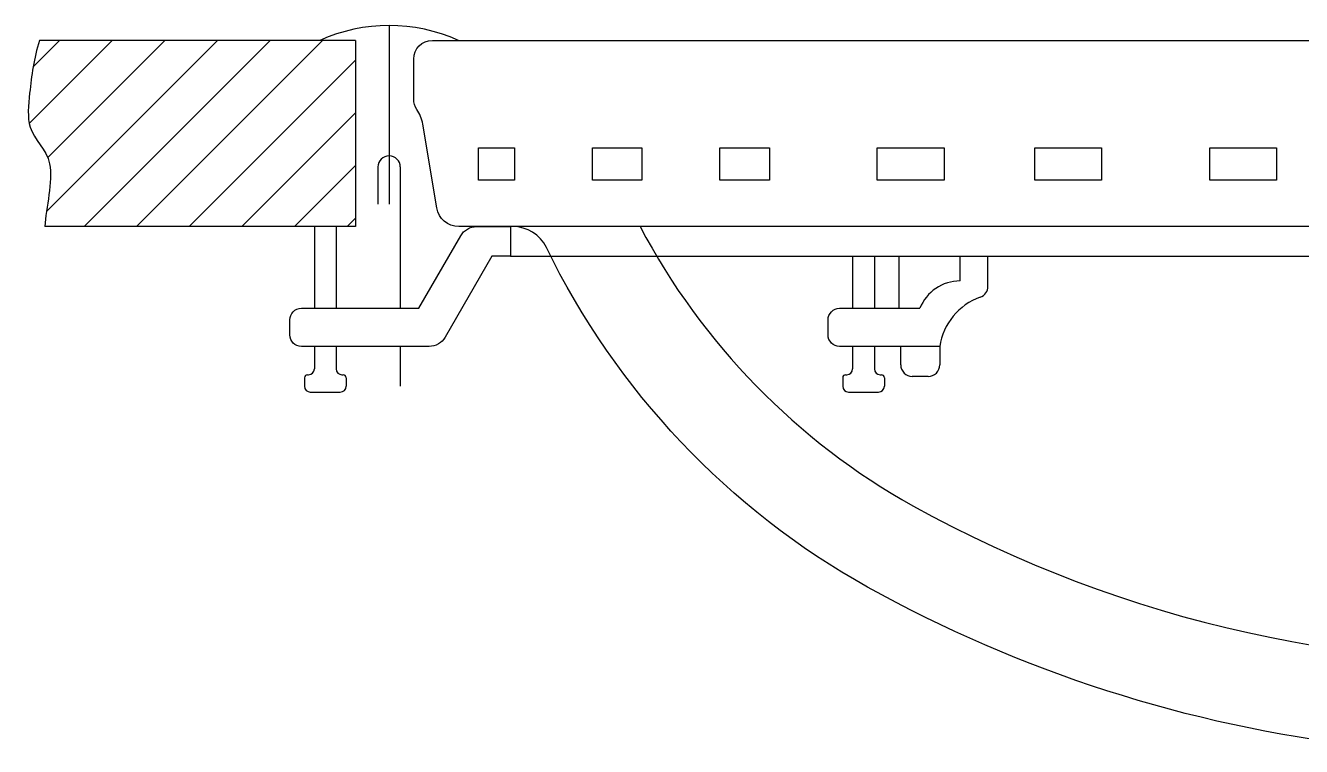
# Model space of a CAD drawing. Extents: x 0 to 3100, y 0 to 2192.
# Drawn here: x 1860.6 to 2203.6, y 619.5 to 813.1 of the extents above; entities that cross this region are included whole.
import ezdxf

# ---------------------------------------------------------------- set-up
doc = ezdxf.new("R2010")
doc.units = 0
doc.header["$LTSCALE"] = 20
doc.header["$MEASUREMENT"] = 0
doc.layers.get('DEFPOINTS').update_dxf_attribs({"linetype": 'CONTINUOUS'})
for name, color, linetype in [('1', 1, 'CONTINUOUS'), ('4', 4, 'CONTINUOUS'), ('5', 5, 'CONTINUOUS'), ('7', 7, 'CONTINUOUS')]:
    doc.layers.add(name, color=color, linetype=linetype)

msp = doc.modelspace()

# ---------------------------------------------------------------- hatches: boundary and pattern name
at = {"layer": '1'}
h = msp.add_hatch(dxfattribs=at)
h.set_pattern_fill('_USER', color=256, scale=10, angle=225, style=0, pattern_type=0)
h.set_pattern_definition([(225, (0, 0), (7.071068, -7.071068), [])])
edge = h.paths.add_edge_path()
edge.add_line((1949.32686, 809.14283), (1864.41766, 809.14283))
edge.add_spline(control_points=[(1864.41766, 809.14283), (1862.86067, 804.33277), (1861.87113, 796.57903), (1860.64446, 783.82334), (1869.90248, 777.712), (1866.08787, 764.12499), (1865.86657, 759.14283)], knot_values=[0.795697532, 0.795697532, 0.795697532, 0.795697532, 2.200271837, 3.161729505, 4.497077815, 5.988777384, 5.988777384, 5.988777384, 5.988777384], degree=3, periodic=0)
edge.add_line((1865.86657, 759.14283), (1949.32686, 759.14283))
edge.add_line((1949.32686, 759.14283), (1949.32686, 809.14283))
h.paths.add_polyline_path([(2500, 809.14283), (2475.86443, 809.14283), (2475.86443, 759.14283), (2500, 759.14283)])

# ---------------------------------------------------------------- linework, layer by layer
msp.add_open_spline([(1864.41766, 809.14283), (1862.86067, 804.33277), (1861.87113, 796.57903), (1860.64446, 783.82334), (1869.90248, 777.712), (1866.08787, 764.12499), (1865.86657, 759.14283)], degree=3, knots=[0.795697532, 0.795697532, 0.795697532, 0.795697532, 2.200271837, 3.161729505, 4.497077815, 5.988777384, 5.988777384, 5.988777384, 5.988777384], dxfattribs=at)
at = {"layer": '4'}
for p, q in [((1958.37008, 813.14283), (1958.37008, 765.14283)), ((1992.10312, 780.26755), (1992.10312, 771.62832)), ((2026.34367, 780.26755), (2026.34367, 771.62832)), ((2060.5842, 780.26755), (2060.5842, 771.62832)), ((1955.37008, 775.14283), (1955.37008, 765.14283)), ((1961.37008, 775.14283), (1961.37008, 737.17817)), ((1938.27769, 759.14283), (1938.27769, 737.17817)), ((1944.13557, 759.14283), (1944.13557, 737.17817)), ((1990.97959, 751.14283), (2434.02041, 751.14283)), ((2082.94423, 751.14283), (2082.94423, 737.17817)), ((2088.8021, 751.14283), (2088.8021, 737.17817)), ((2095.39221, 751.14283), (2095.39221, 737.17817)), ((2111.88465, 744.53126), (2111.88465, 751.14283)), ((2119.33254, 743.10706), (2119.33254, 751.14283)), ((1938.27769, 726.92948), (1938.27769, 720.87795)), ((1944.13557, 726.92948), (1944.13557, 720.87795)), ((1961.37008, 726.92948), (1961.37008, 716.23551)), ((2082.94423, 726.92948), (2082.94423, 720.87795)), ((2088.8021, 726.92948), (2088.8021, 720.87795)), ((2095.8824, 721.99693), (2095.8824, 726.92948)), ((2106.37572, 726.92948), (2106.37572, 721.99693)), ((1935.63408, 718.53795), (1935.63408, 716.22954)), ((1936.41408, 719.31795), (1936.71769, 719.31795)), ((1945.69557, 719.31795), (1946.03939, 719.31795)), ((1946.81939, 718.53795), (1946.81939, 716.22954)), ((2080.30062, 718.53795), (2080.30062, 716.22954)), ((2081.08062, 719.31795), (2081.38423, 719.31795)), ((2090.3621, 719.31795), (2090.70593, 719.31795)), ((2091.48593, 718.53795), (2091.48593, 716.22954)), ((2103.25572, 718.87693), (2099.0024, 718.87693)), ((1937.19408, 714.66954), (1945.25939, 714.66954)), ((2081.86062, 714.66954), (2089.92593, 714.66954))]:
    msp.add_line(p, q, dxfattribs=at)
for points in [[(1992.10312, 771.62832), (1982.42262, 771.62832), (1982.42262, 780.26755), (1992.10312, 780.26755)], [(2026.34367, 771.62832), (2013.04424, 771.62832), (2013.04424, 780.26755), (2026.34367, 780.26755)], [(2060.5842, 771.62832), (2047.28478, 771.62832), (2047.28478, 780.26755), (2060.5842, 780.26755)]]:
    msp.add_lwpolyline(points, dxfattribs=at)
for points in [[(2089.59829, 780.26755), (2107.54582, 780.26755), (2107.54582, 771.62832), (2089.59829, 771.62832)], [(2131.91181, 780.26755), (2149.85933, 780.26755), (2149.85933, 771.62832), (2131.91181, 771.62832)], [(2178.95775, 780.26755), (2196.90528, 780.26755), (2196.90528, 771.62832), (2178.95775, 771.62832)]]:
    msp.add_lwpolyline(points, close=True, dxfattribs=at)
msp.add_lwpolyline([(1985.97959, 751.14283), (1973.44338, 729.42948, -0.267949192), (1969.11325, 726.92948), (1934.80758, 726.92948, -0.414213562), (1931.68758, 730.04948), (1931.68758, 734.05817, -0.414213562), (1934.80758, 737.17817), (1966.37008, 737.17817), (1977.60801, 756.64283, -0.267949192), (1981.93813, 759.14283), (1990.97959, 759.14283), (1990.97959, 751.14283), (1985.97959, 751.14283)], format="xyb", close=True, dxfattribs=at)
msp.add_lwpolyline([(2106.37572, 726.92948), (2079.47412, 726.92948, -0.414213562), (2076.35412, 730.04948), (2076.35412, 734.05817, -0.414213562), (2079.47412, 737.17817), (2101.04051, 737.17817)], format="xyb", dxfattribs=at)
for centre, radius, start, end in [((1958.37008, 775.14283), 3, 0, 180), ((2111.88465, 732.85839), 11.67287, 90, 158.2800404), ((2116.21254, 743.10706), 3.12, 289.7482947, 0), ((2122.92123, 724.42007), 16.73472, 109.7482947, 171.3758322), ((1936.71769, 720.87795), 1.56, 270, 0), ((1945.69557, 720.87795), 1.56, 180, 270), ((2081.38423, 720.87795), 1.56, 270, 0), ((2090.3621, 720.87795), 1.56, 180, 270), ((2099.0024, 721.99693), 3.12, 180, 270), ((2103.25572, 721.99693), 3.12, 270, 0), ((1936.41408, 718.53795), 0.78, 90, 180), ((1946.03939, 718.53795), 0.78, 0, 90), ((2081.08062, 718.53795), 0.78, 90, 180), ((2090.70593, 718.53795), 0.78, 0, 90), ((1937.19408, 716.22954), 1.56, 180, 270), ((1937.19408, 716.22954), 1.56, 180, 270), ((1945.25939, 716.22954), 1.56, 270, 0), ((2081.86062, 716.22954), 1.56, 180, 270), ((2081.86062, 716.22954), 1.56, 180, 270), ((2089.92593, 716.22954), 1.56, 270, 0)]:
    msp.add_arc(centre, radius, start, end, dxfattribs=at)
at = {"layer": '5'}
for p, q in [((1949.32686, 809.14283), (1864.41766, 809.14283)), ((1949.32686, 809.14283), (1949.32686, 759.14283)), ((1949.32686, 759.14283), (1865.86657, 759.14283))]:
    msp.add_line(p, q, dxfattribs=at)
at = {"layer": '7'}
for points in [[(2219.82761, 619.57293, -0.09785114), (2086.95549, 662.2881, -0.153025996), (2000.63781, 753.52834, 0.286691319), (1991.65075, 759.14283), (1977.08276, 759.14283, -0.366629365), (1971.1644, 764.15644), (1967.4106, 786.67926, 0.106939964), (1965.84889, 790.60958, -0.148908451), (1965, 793.39674), (1965, 804.14283, -0.414213562), (1970, 809.14283), (2349.13814, 809.14283)], [(2025.82409, 759.14283, 0.144681039), (2099.11176, 684.13362, 0.145235964), (2285.21542, 642.99717, 0.141012305), (2303.39145, 649.65439)]]:
    msp.add_lwpolyline(points, format="xyb", dxfattribs=at)
msp.add_lwpolyline([(2445.70945, 759.14283), (1991.65075, 759.14283)], dxfattribs=at)
at = {"layer": 'DEFPOINTS'}
msp.add_arc((1958.37008, 767.66991), 45.47292, 65.7881847, 114.2118153, dxfattribs=at)

doc.saveas('drawing.dxf')
